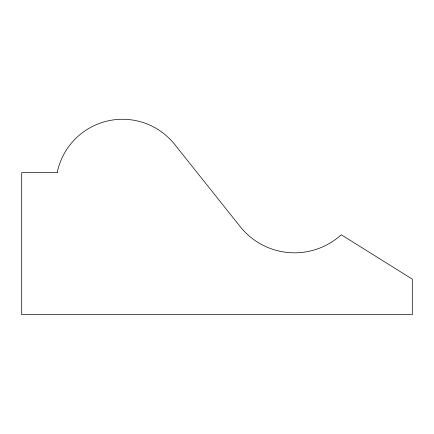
<?xml version="1.0" encoding="UTF-8"?>
<svg xmlns="http://www.w3.org/2000/svg" width="434" height="434" viewBox="0 0 434 434"><rect width="100%" height="100%" fill="white"/><g stroke="black" fill="none" stroke-linecap="round" stroke-linejoin="round"><path stroke-width="0.65" d="M57.207 172.613L21.7 172.613L21.7 314.65L412.3 314.65L412.3 279.143L341.281 234.756A69.5 69.5 0 0 1 240.197 226.635L174.647 144.386A66.657 66.657 0 0 0 57.207 172.613"/></g></svg>
